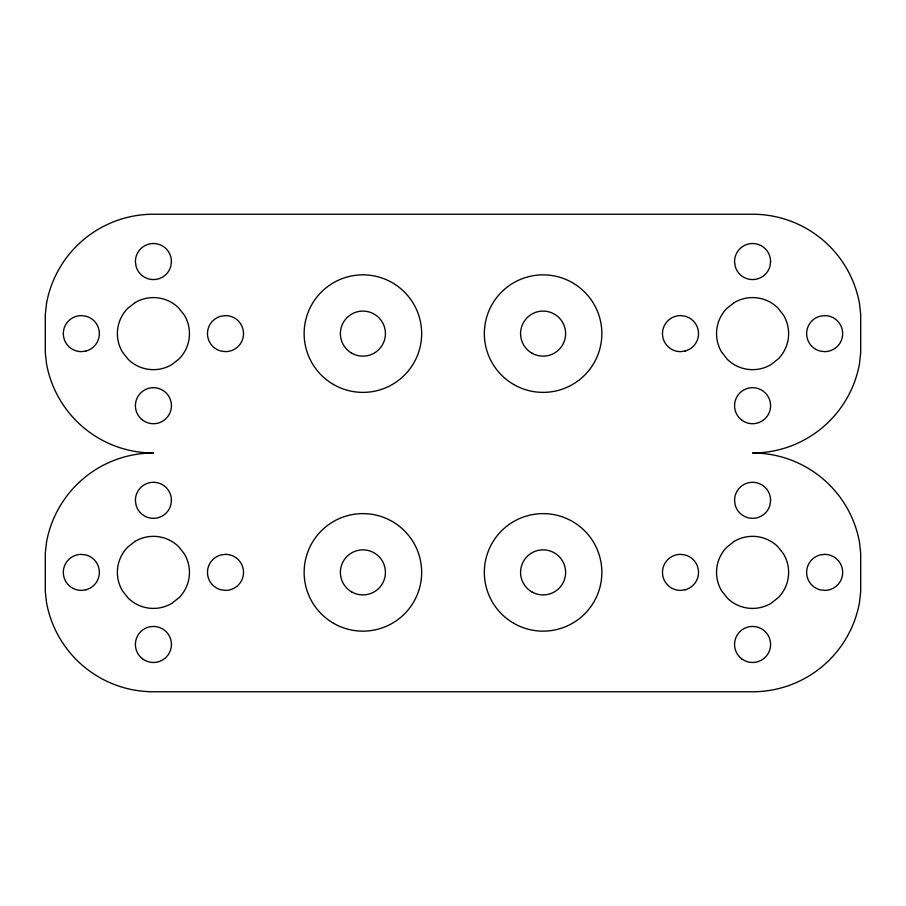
<?xml version="1.0" encoding="UTF-8"?>
<svg xmlns="http://www.w3.org/2000/svg" width="906" height="906" viewBox="0 0 906 906"><rect width="100%" height="100%" fill="white"/><g stroke="black" fill="none" stroke-linecap="round" stroke-linejoin="round"><path stroke-width="1.36" d="M46.512 303.499L45.3 314.495L45.3 352.74L46.512 363.736A108.652 108.652 0 0 0 153.42 453A108.652 108.652 0 0 0 46.512 542.264L45.3 553.26L45.3 591.505L46.512 602.501A108.652 108.652 0 0 0 153.42 691.765L752.58 691.765A108.652 108.652 0 0 0 859.488 602.501L860.7 591.505L860.7 553.26L859.488 542.264A108.652 108.652 0 0 0 752.58 453A108.652 108.652 0 0 0 859.488 363.736L860.7 352.74L860.7 314.495L859.488 303.499A108.652 108.652 0 0 0 752.58 214.235L153.42 214.235A108.652 108.652 0 0 0 46.512 303.499M171.438 261.54L170.826 266.205A18.018 18.018 0 0 1 136.013 266.205L135.402 261.54A18.018 18.018 0 0 1 153.42 243.521A18.018 18.018 0 0 1 171.438 261.54M171.438 500.305L170.826 504.97A18.018 18.018 0 0 1 136.013 504.97L135.402 500.305A18.018 18.018 0 0 1 153.42 482.286A18.018 18.018 0 0 1 171.438 500.305M770.598 261.54L769.987 266.205A18.018 18.018 0 0 1 735.174 266.205L734.562 261.54A18.018 18.018 0 0 1 752.58 243.521A18.018 18.018 0 0 1 770.598 261.54M770.598 500.305L769.987 504.97A18.018 18.018 0 0 1 735.174 504.97L734.562 500.305A18.018 18.018 0 0 1 752.58 482.286A18.018 18.018 0 0 1 770.598 500.305M134.96 302.672L127.576 308.504A36.036 36.036 0 0 0 122.469 352.083L128.301 359.467A36.036 36.036 0 0 0 171.88 364.574L179.263 358.742A36.036 36.036 0 0 0 184.371 315.152L178.539 307.78A36.036 36.036 0 0 0 134.96 302.672M134.96 541.426L127.576 547.258A36.036 36.036 0 0 0 122.469 590.848L128.301 598.22A36.036 36.036 0 0 0 171.88 603.328L179.263 597.496A36.036 36.036 0 0 0 184.371 553.917L178.539 546.533A36.036 36.036 0 0 0 134.96 541.426M734.12 302.672L726.737 308.504A36.036 36.036 0 0 0 721.629 352.083L727.461 359.467A36.036 36.036 0 0 0 771.04 364.574L778.424 358.742A36.036 36.036 0 0 0 783.531 315.152L777.699 307.78A36.036 36.036 0 0 0 734.12 302.672M734.12 541.426L726.737 547.258A36.036 36.036 0 0 0 721.629 590.848L727.461 598.22A36.036 36.036 0 0 0 771.04 603.328L778.424 597.496A36.036 36.036 0 0 0 783.531 553.917L777.699 546.533A36.036 36.036 0 0 0 734.12 541.426M225.503 315.594L220.838 316.217A18.018 18.018 0 0 0 220.838 351.03L225.503 351.641A18.018 18.018 0 0 0 243.521 333.623A18.018 18.018 0 0 0 225.503 315.594M86.002 351.03L81.336 351.641A18.018 18.018 0 0 1 63.318 333.623A18.018 18.018 0 0 1 81.336 315.594L86.002 316.217A18.018 18.018 0 0 1 86.002 351.03M824.664 315.594L819.998 316.217A18.018 18.018 0 0 0 819.998 351.03L824.664 351.641A18.018 18.018 0 0 0 842.682 333.623A18.018 18.018 0 0 0 824.664 315.594M685.163 351.03L680.497 351.641A18.018 18.018 0 0 1 662.479 333.623A18.018 18.018 0 0 1 680.497 315.594L685.163 316.217A18.018 18.018 0 0 1 685.163 351.03M225.503 554.359L220.838 554.97A18.018 18.018 0 0 0 220.838 589.783L225.503 590.406A18.018 18.018 0 0 0 243.521 572.377A18.018 18.018 0 0 0 225.503 554.359M86.002 589.783L81.336 590.406A18.018 18.018 0 0 1 63.318 572.377A18.018 18.018 0 0 1 81.336 554.359L86.002 554.97A18.018 18.018 0 0 1 86.002 589.783M824.664 554.359L819.998 554.97A18.018 18.018 0 0 0 819.998 589.783L824.664 590.406A18.018 18.018 0 0 0 842.682 572.377A18.018 18.018 0 0 0 824.664 554.359M685.163 589.783L680.497 590.406A18.018 18.018 0 0 1 662.479 572.377A18.018 18.018 0 0 1 680.497 554.359L685.163 554.97A18.018 18.018 0 0 1 685.163 589.783M142.559 658.843A18.018 18.018 0 0 0 171.302 646.68A18.018 18.018 0 0 0 146.398 627.869A18.018 18.018 0 0 0 142.559 658.843M741.72 658.843A18.018 18.018 0 0 0 770.462 646.68A18.018 18.018 0 0 0 745.559 627.869A18.018 18.018 0 0 0 741.72 658.843M531.833 591.89A22.525 22.525 0 0 0 565.627 572.377A22.525 22.525 0 0 0 531.833 552.875A22.525 22.525 0 0 0 531.833 591.89M351.641 591.89A22.525 22.525 0 0 0 385.424 572.377A22.525 22.525 0 0 0 351.641 552.875A22.525 22.525 0 0 0 351.641 591.89M142.559 420.078A18.018 18.018 0 0 0 171.302 407.915A18.018 18.018 0 0 0 146.398 389.104A18.018 18.018 0 0 0 142.559 420.078M741.72 420.078A18.018 18.018 0 0 0 770.462 407.915A18.018 18.018 0 0 0 745.559 389.104A18.018 18.018 0 0 0 741.72 420.078M351.641 353.125A22.525 22.525 0 0 0 385.424 333.623A22.525 22.525 0 0 0 351.641 314.11A22.525 22.525 0 0 0 351.641 353.125M531.833 353.125A22.525 22.525 0 0 0 565.627 333.623A22.525 22.525 0 0 0 531.833 314.11A22.525 22.525 0 0 0 531.833 353.125M513.725 623.271A58.754 58.754 0 0 0 601.856 572.377A58.754 58.754 0 0 0 513.725 521.494A58.754 58.754 0 0 0 513.725 623.271M333.521 623.271A58.754 58.754 0 0 0 421.664 572.377A58.754 58.754 0 0 0 333.521 521.494A58.754 58.754 0 0 0 333.521 623.271M333.521 384.506A58.754 58.754 0 0 0 421.664 333.623A58.754 58.754 0 0 0 333.521 282.729A58.754 58.754 0 0 0 333.521 384.506M513.725 384.506A58.754 58.754 0 0 0 601.856 333.623A58.754 58.754 0 0 0 513.725 282.729A58.754 58.754 0 0 0 513.725 384.506"/></g></svg>
